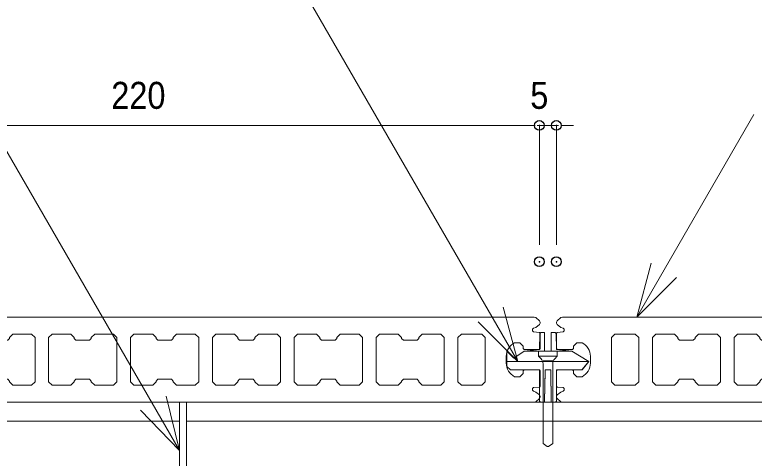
# Model space of a CAD drawing. Units: millimetres, scale not verified. Extents: x -12715 to 12220, y -3398 to 4210.
# Drawn here: x -3221.1 to -3004.3, y 2644.9 to 2775 of the extents above; entities that cross this region are included whole.
import ezdxf
from ezdxf.enums import TextEntityAlignment as Align

# ---------------------------------------------------------------- set-up
doc = ezdxf.new("R2010")
doc.units = ezdxf.units.MM
doc.header["$LTSCALE"] = 5.7
doc.header["$PDMODE"] = 32
doc.header["$PDSIZE"] = 2.85
for name, color, linetype, lineweight in [('0-1_デッキ', 7, 'Continuous', 9), ('0-2_文字', 4, 'Continuous', 9), ('0-3_寸法', 7, 'Continuous', 9), ('0-4_一般', 4, 'Continuous', 9), ('0-5_根太', 4, 'Continuous', 9), ('0-6_ビス', 2, 'Continuous', 9), ('0-7_0', 7, 'Continuous', 9), ('0-A_WQCS', 4, 'Continuous', 9)]:
    doc.layers.add(name, color=color, linetype=linetype, lineweight=lineweight)
doc.layers.add('0-8_DEFPOINTS', color=7, linetype='Continuous')
doc.styles.add('Osaka', font='')
doc.styles.get('Osaka').set_extended_font_data('Osaka')

# ---------------------------------------------------------------- blocks, each defined once
blk = doc.blocks.new('グループ-46-1')
at = {"layer": '0-1_デッキ'}
for points in [[(3964.4, 130), (3964.4, 310), (3954.4, 320.9), (3884.4, 327.1), (3874.4, 338), (3874.4, 358), (3884, 370.9), (3914.4, 380), (3956.6, 413.8), (3964.4, 430), (3964.4, 440), (3956.7, 456.4), (3912.1, 493.6), (3894.4, 500), (-4775.6, 500)], [(-4775.6, -500), (3894.4, -500), (3912.1, -493.6), (3956.7, -456.4), (3964.4, -440), (3964.4, -430), (3956.6, -413.8), (3914.4, -380), (3884, -370.9), (3874.4, -358), (3874.4, -338), (3884.4, -327.1), (3954.4, -320.9), (3964.4, -310), (3964.4, -130)]]:
    blk.add_lwpolyline(points, dxfattribs=at)
at = {"layer": '0-4_一般', "color": 7}
blk.add_line((3564.4, 40), (3564.4, -40), dxfattribs=at)
at = {"layer": '0-4_一般', "color": 1}
for points in [[(-2460.4, -250), (-2460.4, -260), (-2500.4, -300), (-2720.4, -300), (-2760.4, -260), (-2760.4, 260), (-2720.4, 300), (-2500.4, 300), (-2460.4, 260), (-2460.4, 250), (-2440.4, 230), (-2280.4, 230), (-2260.4, 250), (-2260.4, 260), (-2220.4, 300), (-2000.4, 300), (-1960.4, 260), (-1960.4, -260), (-2000.4, -300), (-2220.4, -300), (-2260.4, -260), (-2260.4, -250), (-2280.4, -230), (-2440.4, -230)], [(-1000.4, 260), (-1000.4, -260), (-1040.4, -300), (-1260.4, -300), (-1300.4, -260), (-1300.4, -250), (-1320.4, -230), (-1480.4, -230), (-1500.4, -250), (-1500.4, -260), (-1540.4, -300), (-1760.4, -300), (-1800.4, -260), (-1800.4, 260), (-1760.4, 300), (-1540.4, 300), (-1500.4, 260), (-1500.4, 250), (-1480.4, 230), (-1320.4, 230), (-1300.4, 250), (-1300.4, 260), (-1260.4, 300), (-1040.4, 300)], [(-360.6, -230), (-520.6, -230), (-540.6, -250), (-540.6, -260), (-580.6, -300), (-800.6, -300), (-840.6, -260), (-840.6, 260), (-800.6, 300), (-580.6, 300), (-540.6, 260), (-540.6, 250), (-520.6, 230), (-360.6, 230), (-340.6, 250), (-340.6, 260), (-300.6, 300), (-80.6, 300), (-40.6, 260), (-40.6, -260), (-80.6, -300), (-300.6, -300), (-340.6, -260), (-340.6, -250)], [(619.4, -260), (619.4, -250), (599.4, -230), (439.4, -230), (419.4, -250), (419.4, -260), (379.4, -300), (159.4, -300), (119.4, -260), (119.4, 260), (159.4, 300), (379.4, 300), (419.4, 260), (419.4, 250), (439.4, 230), (599.4, 230), (619.4, 250), (619.4, 260), (659.4, 300), (879.4, 300), (919.4, 260), (919.4, -260), (879.4, -300), (659.4, -300)], [(1379.4, 260), (1379.4, 250), (1399.4, 230), (1559.4, 230), (1579.4, 250), (1579.4, 260), (1619.4, 300), (1839.4, 300), (1879.4, 260), (1879.4, -260), (1839.4, -300), (1619.4, -300), (1579.4, -260), (1579.4, -250), (1559.4, -230), (1399.4, -230), (1379.4, -250), (1379.4, -260), (1339.4, -300), (1119.4, -300), (1079.4, -260), (1079.4, 260), (1119.4, 300), (1339.4, 300)], [(2079.4, -300), (2039.4, -260), (2039.4, 260), (2079.4, 300), (2299.4, 300), (2339.4, 260), (2339.4, 250), (2359.4, 230), (2519.4, 230), (2539.4, 250), (2539.4, 260), (2579.4, 300), (2799.4, 300), (2839.4, 260), (2839.4, -260), (2799.4, -300), (2579.4, -300), (2539.4, -260), (2539.4, -250), (2519.4, -230), (2359.4, -230), (2339.4, -250), (2339.4, -260), (2299.4, -300)], [(3039.4, -300), (2999.4, -260), (2999.4, 260), (3039.4, 300), (3279.4, 300), (3319.4, 260), (3319.4, -260), (3279.4, -300)]]:
    blk.add_lwpolyline(points, close=True, dxfattribs=at)
at = {"layer": '0-4_一般', "color": 7}
for points in [[(3964.4, 130), (3954.4, 120), (3774.4, 120), (3764.4, 130), (3764.4, 160), (3724.4, 200), (3664.4, 200)], [(3664.4, -200), (3724.4, -200), (3764.4, -160), (3764.4, -130), (3774.4, -120), (3954.4, -120), (3964.4, -130)]]:
    blk.add_lwpolyline(points, dxfattribs=at)
for centre, start, end in [((3752.7, 33.5), 117.95068, 178.03206), ((3752.7, -33.5), 181.96794, 242.04932)]:
    blk.add_arc(centre, 188.4, start, end, dxfattribs=at)
blk = doc.blocks.new('グループ-48-1')
at = {"layer": '0-1_デッキ'}
for p, q in [((4162.1, 456.4), (4154.4, 440)), ((4154.4, 440), (4154.4, 430)), ((4206.7, 493.6), (4162.1, 456.4)), ((4224.4, 500), (4206.7, 493.6)), ((10595, 500), (4224.4, 500)), ((4154.4, 430), (4162.2, 413.8)), ((4162.2, 413.8), (4204.4, 380)), ((4204.4, 380), (4234.8, 370.9)), ((4234.8, 370.9), (4244.4, 358)), ((4244.4, 358), (4244.4, 338)), ((4164.4, 320.9), (4154.4, 310)), ((4154.4, 310), (4154.4, 130)), ((4234.4, 327.1), (4164.4, 320.9)), ((4244.4, 338), (4234.4, 327.1)), ((4154.4, -130), (4154.4, -310)), ((4154.4, -310), (4164.4, -320.9)), ((4164.4, -320.9), (4234.4, -327.1)), ((4234.4, -327.1), (4244.4, -338)), ((4244.4, -338), (4244.4, -358)), ((4162.2, -413.8), (4154.4, -430)), ((4154.4, -430), (4154.4, -440)), ((4204.4, -380), (4162.2, -413.8)), ((4234.8, -370.9), (4204.4, -380)), ((4244.4, -358), (4234.8, -370.9)), ((4154.4, -440), (4162.1, -456.4)), ((4162.1, -456.4), (4206.7, -493.6)), ((4206.7, -493.6), (4224.4, -500)), ((4224.4, -500), (10595, -500))]:
    blk.add_line(p, q, dxfattribs=at)
at = {"layer": '0-4_一般', "color": 1}
for p, q in [((10119.4, 300), (10079.4, 260)), ((10339.4, 300), (10119.4, 300)), ((10379.4, 260), (10339.4, 300)), ((10595, 275.6), (10579.4, 260)), ((10079.4, 260), (10079.4, -260)), ((10379.4, 250), (10379.4, 260)), ((10399.4, 230), (10379.4, 250)), ((10559.4, 230), (10399.4, 230)), ((10579.4, 250), (10559.4, 230)), ((10579.4, 260), (10579.4, 250)), ((10079.4, -260), (10119.4, -300)), ((10339.4, -300), (10379.4, -260)), ((10379.4, -250), (10399.4, -230)), ((10379.4, -260), (10379.4, -250)), ((10399.4, -230), (10559.4, -230)), ((10559.4, -230), (10579.4, -250)), ((10579.4, -250), (10579.4, -260)), ((10579.4, -260), (10595, -275.6)), ((10119.4, -300), (10339.4, -300))]:
    blk.add_line(p, q, dxfattribs=at)
at = {"layer": '0-4_一般', "color": 7}
blk.add_line((4554.4, 40), (4554.4, -40), dxfattribs=at)
at = {"layer": '0-4_一般', "color": 1}
for points in [[(4799.6, -260), (4799.6, 260), (4839.6, 300), (5079.6, 300), (5119.6, 260), (5119.6, -260), (5079.6, -300), (4839.6, -300)], [(6039.6, -300), (5819.6, -300), (5779.6, -260), (5779.6, -250), (5759.6, -230), (5599.6, -230), (5579.6, -250), (5579.6, -260), (5539.6, -300), (5319.6, -300), (5279.6, -260), (5279.6, 260), (5319.6, 300), (5539.6, 300), (5579.6, 260), (5579.6, 250), (5599.6, 230), (5759.6, 230), (5779.6, 250), (5779.6, 260), (5819.6, 300), (6039.6, 300), (6079.6, 260), (6079.6, -260)], [(6539.6, -250), (6539.6, -260), (6499.6, -300), (6279.6, -300), (6239.6, -260), (6239.6, 260), (6279.6, 300), (6499.6, 300), (6539.6, 260), (6539.6, 250), (6559.6, 230), (6719.6, 230), (6739.6, 250), (6739.6, 260), (6779.6, 300), (6999.6, 300), (7039.6, 260), (7039.6, -260), (6999.6, -300), (6779.6, -300), (6739.6, -260), (6739.6, -250), (6719.6, -230), (6559.6, -230)], [(7999.6, 260), (7999.6, -260), (7959.6, -300), (7739.6, -300), (7699.6, -260), (7699.6, -250), (7679.6, -230), (7519.6, -230), (7499.6, -250), (7499.6, -260), (7459.6, -300), (7239.6, -300), (7199.6, -260), (7199.6, 260), (7239.6, 300), (7459.6, 300), (7499.6, 260), (7499.6, 250), (7519.6, 230), (7679.6, 230), (7699.6, 250), (7699.6, 260), (7739.6, 300), (7959.6, 300)], [(8639.4, -230), (8479.4, -230), (8459.4, -250), (8459.4, -260), (8419.4, -300), (8199.4, -300), (8159.4, -260), (8159.4, 260), (8199.4, 300), (8419.4, 300), (8459.4, 260), (8459.4, 250), (8479.4, 230), (8639.4, 230), (8659.4, 250), (8659.4, 260), (8699.4, 300), (8919.4, 300), (8959.4, 260), (8959.4, -260), (8919.4, -300), (8699.4, -300), (8659.4, -260), (8659.4, -250)], [(9619.4, -260), (9619.4, -250), (9599.4, -230), (9439.4, -230), (9419.4, -250), (9419.4, -260), (9379.4, -300), (9159.4, -300), (9119.4, -260), (9119.4, 260), (9159.4, 300), (9379.4, 300), (9419.4, 260), (9419.4, 250), (9439.4, 230), (9599.4, 230), (9619.4, 250), (9619.4, 260), (9659.4, 300), (9879.4, 300), (9919.4, 260), (9919.4, -260), (9879.4, -300), (9659.4, -300)]]:
    blk.add_lwpolyline(points, close=True, dxfattribs=at)
at = {"layer": '0-4_一般', "color": 7}
for points in [[(4154.4, 130), (4164.4, 120), (4344.4, 120), (4354.4, 130), (4354.4, 160), (4394.4, 200), (4454.4, 200)], [(4454.4, -200), (4394.4, -200), (4354.4, -160), (4354.4, -130), (4344.4, -120), (4164.4, -120), (4154.4, -130)]]:
    blk.add_lwpolyline(points, dxfattribs=at)
for centre, start, end in [((4366.1, 33.5), 1.96794, 62.04932), ((4366.1, -33.5), 297.95068, 358.03206)]:
    blk.add_arc(centre, 188.4, start, end, dxfattribs=at)
blk = doc.blocks.new('シンボル-32')
at = {"layer": '0-6_ビス'}
for name in ['グループ-46-1', 'グループ-48-1']:
    blk.add_blockref(name, (0, 0), dxfattribs=at)
blk = doc.blocks.new('_DOT')
at = {"layer": '0-7_0'}
for p, q in [((-20, 0), (-40, 0)), ((-10, 0), (10, 0))]:
    blk.add_line(p, q, dxfattribs=at)
blk = doc.blocks.new('グループ-323-1')
at = {"layer": '0-5_根太'}
for p, q in [((-148038.6, -10347.7), (-137614.2, -10347.7)), ((-137614.2, -11747.7), (-137614.2, -10347.7)), ((-148038.6, -10567.7), (-137614.2, -10567.7))]:
    blk.add_line(p, q, dxfattribs=at)
blk = doc.blocks.new('グループ-324-1')
at = {"layer": '0-5_根太'}
for p, q in [((-137534.2, -10347.7), (-126754.2, -10347.7)), ((-137534.2, -11747.7), (-137534.2, -10347.7)), ((-137534.2, -10567.7), (-126754.2, -10567.7))]:
    blk.add_line(p, q, dxfattribs=at)
blk = doc.blocks.new('グループ-429-1')
at = {"layer": '0-A_WQCS'}
for p, q in [((-96.4, 658.2), (-99.7, 469.1)), ((-40, 670), (-84.4, 670)), ((-40, 670), (-40, 658.4)), ((-40, 658.4), (-40, 469.3)), ((40, 658.4), (40, 670)), ((84.4, 670), (40, 670)), ((40, 469.3), (40, 658.4)), ((99.7, 469.1), (96.4, 658.2)), ((-280, 450), (280, 450)), ((480, 330), (-480, 330)), ((400, 230), (480, 330)), ((-100, 211.1), (-100, -138)), ((-33.7, 210.7), (-39.8, -138.4)), ((39.8, -138.4), (33.7, 210.7)), ((100, -138), (100, 211.1)), ((-88, -150), (-40, -150)), ((-39.8, -138.4), (-40, -150)), ((40, -150), (39.8, -138.4)), ((40, -150), (88, -150))]:
    blk.add_line(p, q, dxfattribs=at)
blk.add_lwpolyline([(-480, 450), (-400, 370), (-280, 450), (-99.7, 470), (-96.4, 658.2), (-84.4, 670), (-40, 670), (-40, 450), (40, 450), (40, 670), (84.4, 670), (96.4, 658.2), (99.7, 470), (280, 450), (480, 330), (397.8, 230), (100, 230), (100, -138), (88, -150), (40, -150), (33.4, 230), (-33.4, 230), (-40, -150), (-88, -150), (-100, -138), (-100, 230), (-440, 230), (-480, 270)], close=True, dxfattribs=at)
for centre, start, end in [((-84.4, 658), 90, 179), ((84.4, 658), 1, 90), ((-88, -138), 180, 270), ((88, -138), 270, 0)]:
    blk.add_arc(centre, 12, start, end, dxfattribs=at)
blk = doc.blocks.new('グループ-430-1')
at = {"layer": '0-A_WQCS'}
for p, q in [((110, 450), (110, 390)), ((110, 390), (-110, 390)), ((-110, 390), (-79.9, 359.8)), ((110, 390), (79.8, 359.8)), ((56.4, 336.4), (-56.4, 336.4)), ((-56.4, 303.3), (-56.4, -634)), ((56.4, 303.3), (56.4, -634)), ((-56.4, -634), (-7.3, -668.4)), ((-7.3, -668.4), (0, -670))]:
    blk.add_line(p, q, dxfattribs=at)
for points in [[(110, 450), (-110, 450), (-110, 390)], [(0, -670), (7.2, -668.4), (56.4, -634)]]:
    blk.add_lwpolyline(points, dxfattribs=at)
for centre, start, end in [((-136.4, 303.3), 0, 45), ((136.4, 303.3), 135, 180)]:
    blk.add_arc(centre, 80, start, end, dxfattribs=at)
blk = doc.blocks.new('グループ-431-1')
at = {"layer": '0-A_WQCS'}
for name in ['グループ-429-1', 'グループ-430-1']:
    blk.add_blockref(name, (0, 0), dxfattribs=at)
blk = doc.blocks.new('WQCS2016断')
at = {"layer": '0-A_WQCS'}
blk.add_blockref('グループ-431-1', (0, 0), dxfattribs=at)

msp = doc.modelspace()

# ---------------------------------------------------------------- linework, layer by layer
at = {"layer": '0-2_文字'}
for p, q in [((-3146.822, 2800.086), (-3073.626, 2673.306)), ((-3244.377, 2771.165), (-3172.77, 2647.138)), ((-3004.378, 2745.81), (-3038.733, 2686.306))]:
    msp.add_line(p, q, dxfattribs=at)
for points in [[(-3027.112, 2697.928), (-3038.733, 2686.306), (-3034.479, 2702.181)], [(-3077.879, 2689.181), (-3073.626, 2673.306), (-3085.247, 2684.927)], [(-3176.746, 2663.085), (-3172.77, 2647.138), (-3184.187, 2658.961)]]:
    msp.add_lwpolyline(points, dxfattribs=at)
at = {"layer": '0-3_寸法'}
for p, q in [((-3284.78, 2742.549), (-3069.788, 2742.549)), ((-3069.788, 2742.549), (-3072.292, 2742.549)), ((-3067.284, 2707.549), (-3067.284, 2742.549)), ((-3067.284, 2707.549), (-3067.284, 2742.549)), ((-3067.284, 2742.549), (-3062.284, 2742.549)), ((-3062.284, 2707.549), (-3062.284, 2742.549)), ((-3059.78, 2742.549), (-3057.277, 2742.549))]:
    msp.add_line(p, q, dxfattribs=at)
at = {"layer": '0-8_DEFPOINTS'}
for p in [(-3067.284, 2742.549), (-3062.284, 2742.549), (-3067.284, 2702.549), (-3062.284, 2702.549)]:
    msp.add_point(p, dxfattribs=at)

# ---------------------------------------------------------------- block references
at = {"layer": '0-1_デッキ', "xscale": 0.025, "yscale": 0.025}
msp.add_blockref('シンボル-32', (-3166.144, 2673.806), dxfattribs=at)
at = {"layer": '0-3_寸法', "xscale": 0.06259308, "yscale": 0.06259308}
msp.add_blockref('_DOT', (-3067.284, 2742.549), dxfattribs=at)
msp.add_blockref('_DOT', (-3067.284, 2742.549), dxfattribs=at)
at = {"layer": '0-3_寸法', "xscale": 0.06259308, "yscale": 0.06259308, "rotation": 180}
msp.add_blockref('_DOT', (-3062.284, 2742.549), dxfattribs=at)
at = {"layer": '0-5_根太', "xscale": 0.025, "yscale": 0.025}
for name in ['グループ-323-1', 'グループ-324-1']:
    msp.add_blockref(name, (267.586, 2920), dxfattribs=at)
at = {"layer": '0-A_WQCS', "xscale": 0.025, "yscale": 0.025}
msp.add_blockref('WQCS2016断', (-3064.786, 2665.056), dxfattribs=at)

# ---------------------------------------------------------------- texts
at = {"layer": '0-3_寸法', "style": 'Osaka', "width": 0.9}
for s, p in [('220', (-3192.797, 2745.049)), ('5', (-3069.955, 2745.049))]:
    msp.add_text(s, height=7.918, dxfattribs=at).set_placement(p, align=Align.BOTTOM_LEFT)

doc.saveas('drawing.dxf')
